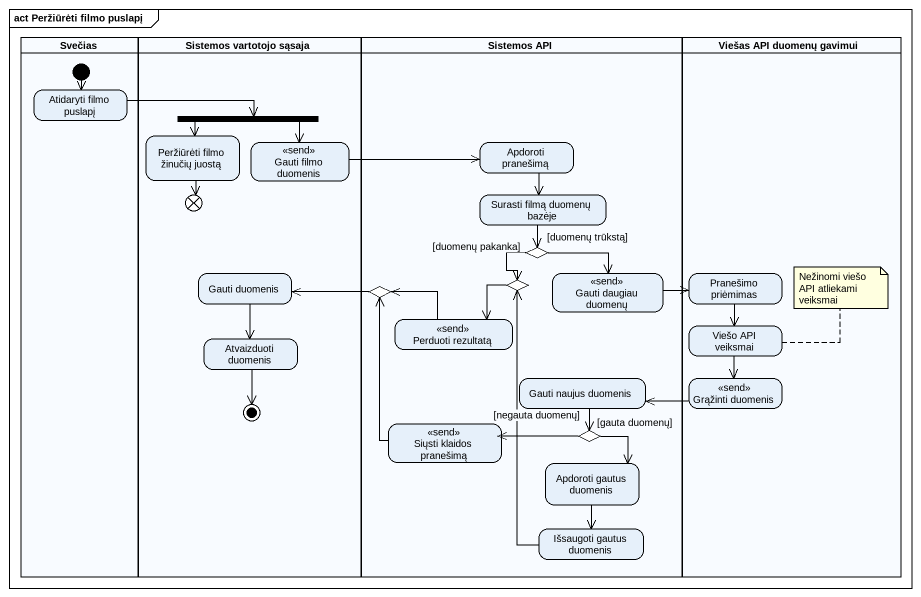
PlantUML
@startuml
mainframe act Peržiūrėti filmo puslapį
hide empty description
state Svečias <<partition>> {
  state "Atidaryti filmo puslapį" as Atidaryti_filmo_puslapį
  [*] --> Atidaryti_filmo_puslapį
}
state "Sistemos vartotojo sąsaja" as Sistemos_vartotojo_sąsaja <<partition>> {
  state "Peržiūrėti filmo žinučių juostą" as Peržiūrėti_filmo_žinučių
  state fork1 <<fork>>
  state "Gauti filmo duomenis" as Gauti_filmo_duomenis <<send>>
  state flowfinal1 <<end>>
  state "Gauti duomenis" as Gauti_duomenis
  state "Atvaizduoti duomenis" as Atvaizduoti_duomenis
  Atvaizduoti_duomenis --> [*]
}
state "Sistemos API" as Sistemos_API <<partition>> {
  state "Apdoroti pranešimą" as Apdoroti_pranešimą
  state "Surasti filmą duomenų bazėje" as Surasti_filmą_duomenų_bazėje
  state choice1 <<choice>>
  state choice2 <<choice>>
  state choice3 <<choice>>
  state "Gauti daugiau duomenų" as Gauti_daugiau_duomenų <<send>>
  state "Perduoti rezultatą" as Perduoti_rezultatą <<send>>
  state "Gauti naujus duomenis" as Gauti_naujus_duomenis
  state "Siųsti klaidos pranešimą" as Siųsti_klaidos_pranešimą <<send>>
  state choice4 <<choice>>
  state "Apdoroti gautus duomenis" as Apdoroti_gautus_duomenis
  state "Išsaugoti gautus duomenis" as Išsaugoti_gautus_duomenis
}
state "Viešas API duomenų gavimui" as Viešas_API_duomenų_gavimui <<partition>> {
  state "Pranešimo priėmimas" as Pranešimo_priėmimas
  state "Viešo API veiksmai" as Viešo_API_veiksmai
  state "Grąžinti duomenis" as Grąžinti_duomenis <<send>>
}
Atidaryti_filmo_puslapį -right-> fork1
Peržiūrėti_filmo_žinučių --> flowfinal1
fork1 --> Peržiūrėti_filmo_žinučių
fork1 --> Gauti_filmo_duomenis
Gauti_filmo_duomenis -right-> Apdoroti_pranešimą
Apdoroti_pranešimą --> Surasti_filmą_duomenų_bazėje
Surasti_filmą_duomenų_bazėje --> choice1
choice1 --> choice3 : [duomenų pakanka]
choice1 -right-> Gauti_daugiau_duomenų : [duomenų trūkstą]
Gauti_duomenis --> Atvaizduoti_duomenis
choice2 -left-> Gauti_duomenis
choice3 --> Perduoti_rezultatą
Gauti_daugiau_duomenų -right-> Pranešimo_priėmimas
Pranešimo_priėmimas --> Viešo_API_veiksmai
Perduoti_rezultatą -left-> choice2
Viešo_API_veiksmai --> Grąžinti_duomenis
Gauti_naujus_duomenis --> choice4
Grąžinti_duomenis -left-> Gauti_naujus_duomenis
Siųsti_klaidos_pranešimą -up-> choice2
choice4 -left-> Siųsti_klaidos_pranešimą : [negauta duomenų]
choice4 --> Apdoroti_gautus_duomenis : [gauta duomenų]
Apdoroti_gautus_duomenis --> Išsaugoti_gautus_duomenis
Išsaugoti_gautus_duomenis -up-> choice3
note right of Viešo_API_veiksmai : Nežinomi viešo API atliekami veiksmai
@enduml
